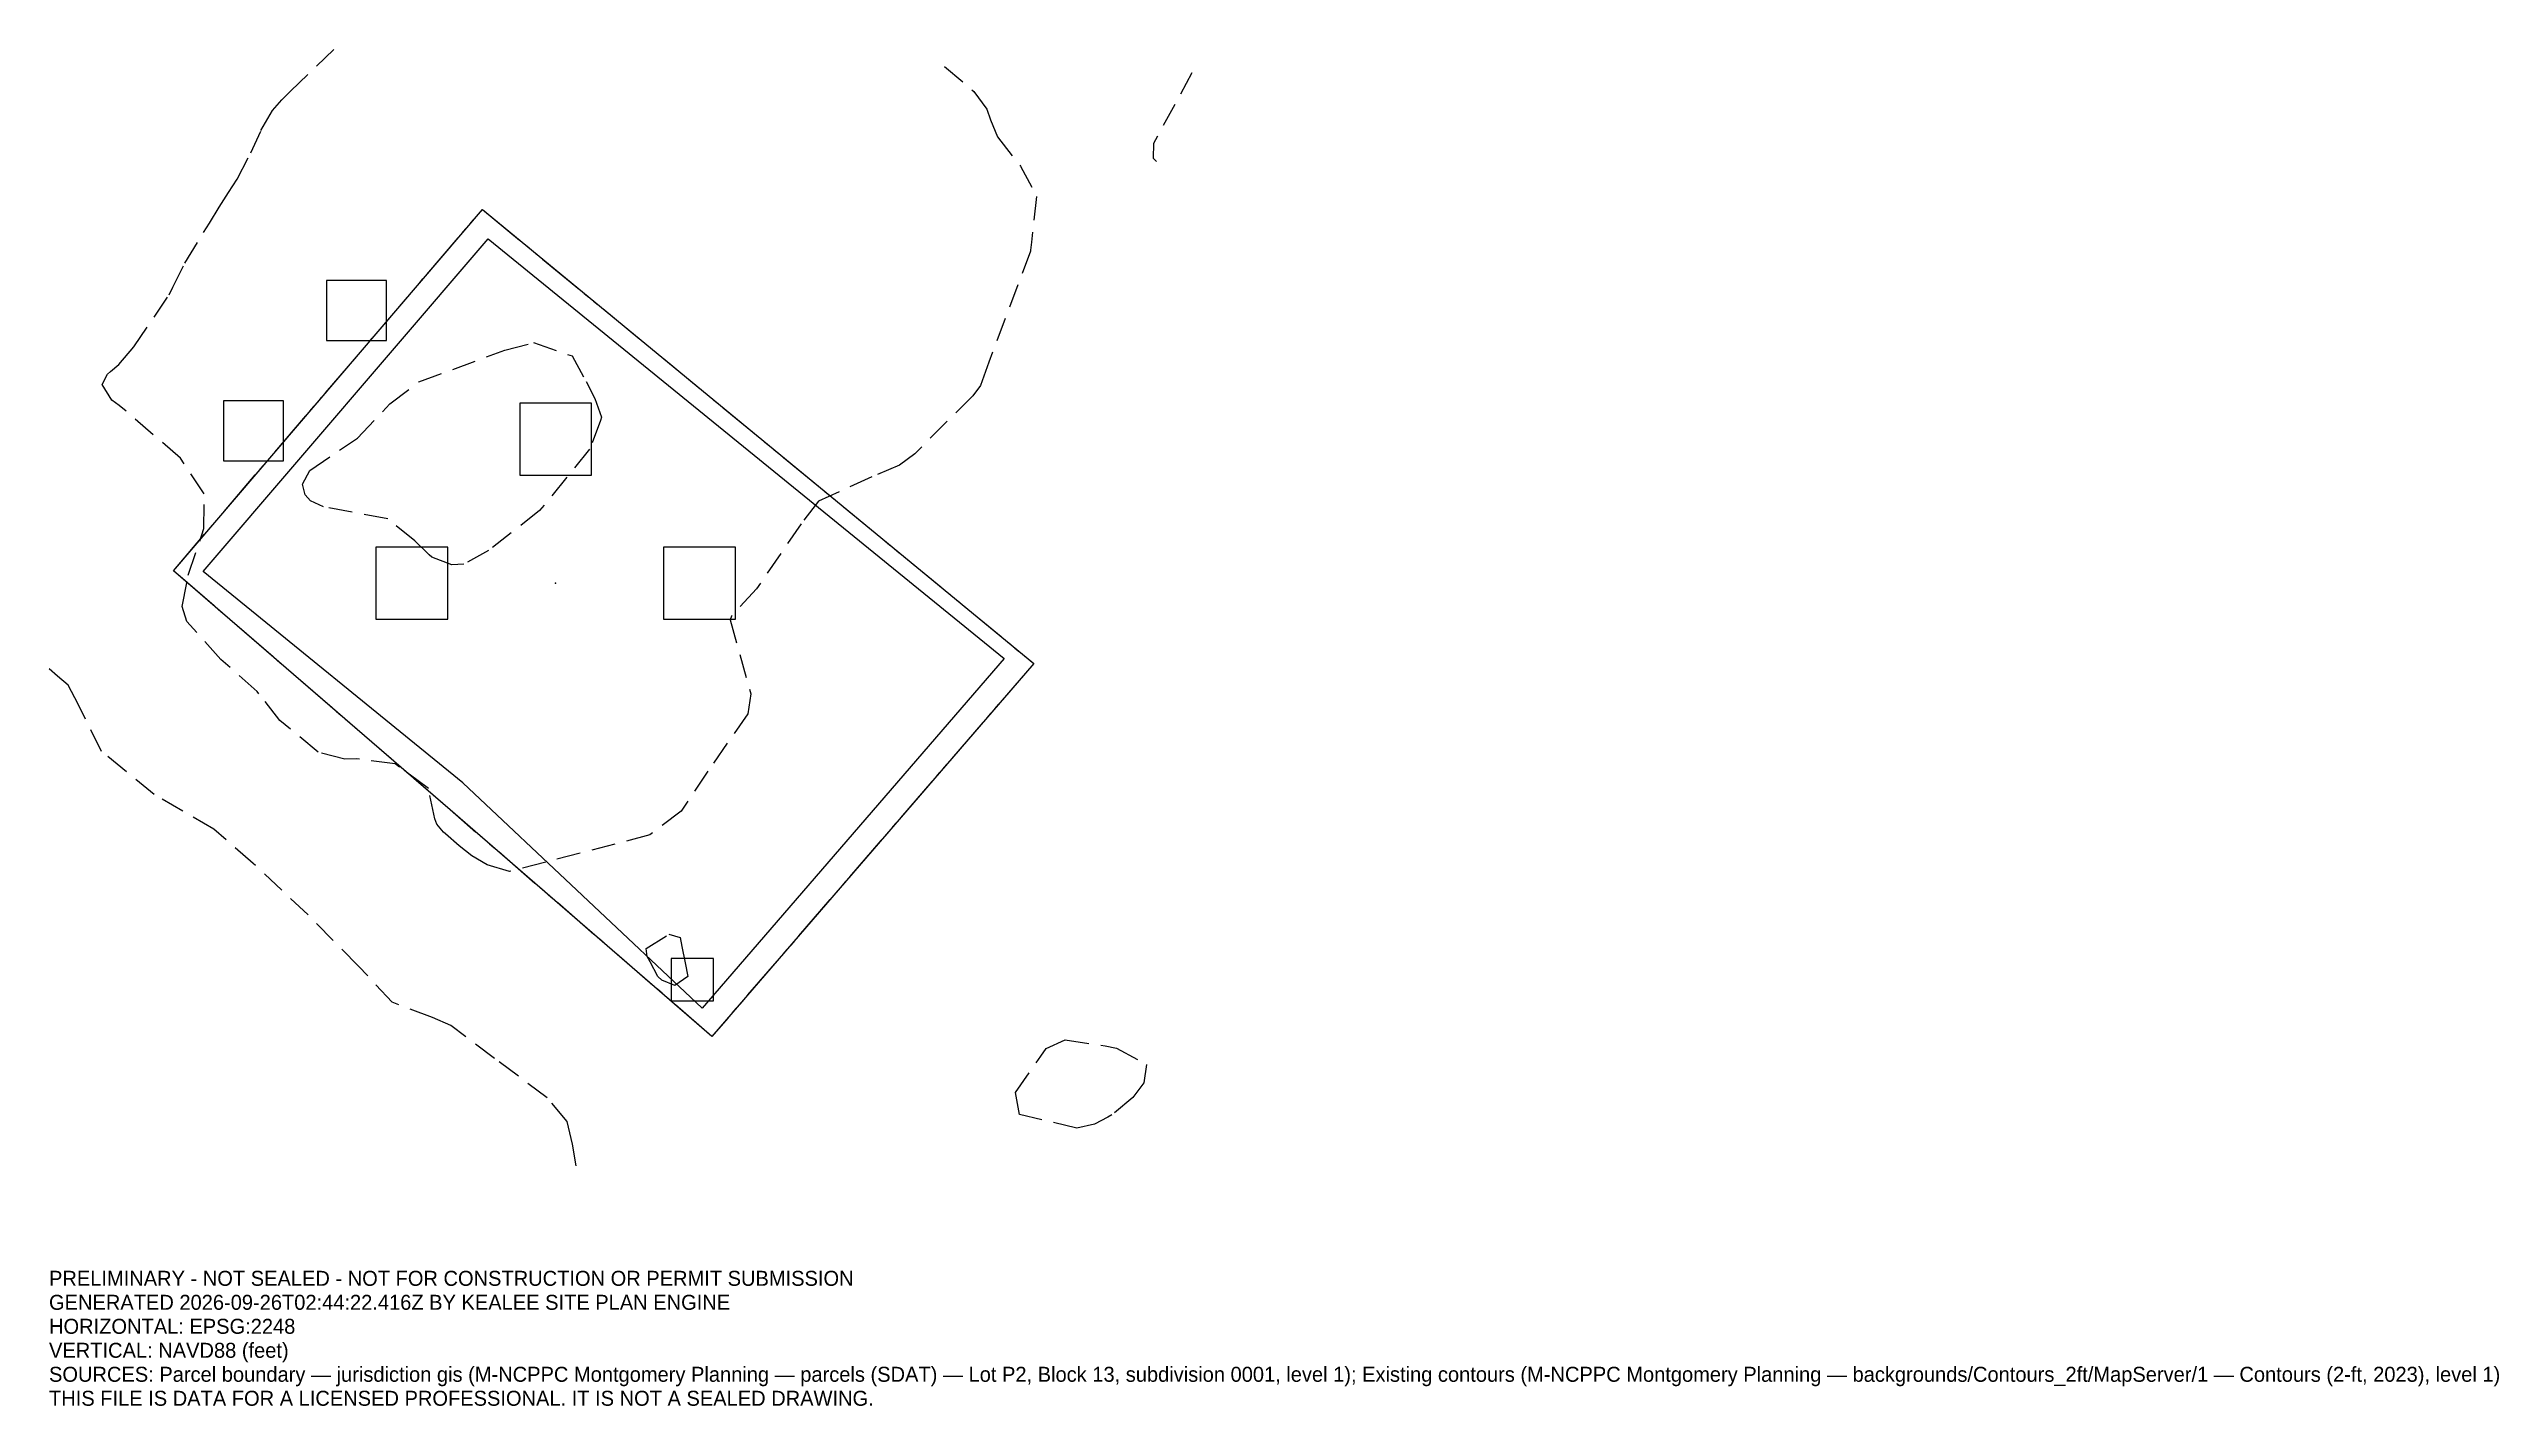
# Model space of a CAD drawing. Extents: x 1267321 to 1267730, y 543111 to 543337.
import ezdxf

# ---------------------------------------------------------------- set-up
doc = ezdxf.new("R2010")
doc.units = 0
doc.linetypes.add('DASHED', pattern=[6, 4, -2])
doc.linetypes.add('PHANTOM', pattern=[13, 8, -1, 1, -1, 1, -1])
for name, color, linetype, lineweight in [('C-ANNO-NPLT', 250, 'Continuous', 0), ('C-SITE-N', 6, 'Continuous', 0), ('C-STRM-AREA', 150, 'PHANTOM', 0), ('C-SWMG', 92, 'Continuous', 0), ('C-TOPO-MAJR-E', 32, 'DASHED', 0), ('C-TOPO-SPOT', 7, 'Continuous', 0), ('L-PLNT-TREE', 90, 'Continuous', 0), ('V-PROP-BNDY', 7, 'Continuous', 0)]:
    doc.layers.add(name, color=color, linetype=linetype, lineweight=lineweight)

msp = doc.modelspace()

# ---------------------------------------------------------------- linework, layer by layer
at = {"layer": 'C-SITE-N'}
msp.add_lwpolyline([(1267394.39, 543305.62), (1267480.39, 543235.67), (1267430.06, 543177.4), (1267390.15, 543214.96), (1267346.91, 543250.15), (1267394.39, 543305.62)], close=True, dxfattribs=at)
at = {"layer": 'C-STRM-AREA'}
msp.add_lwpolyline([(1267393.43, 543310.53), (1267485.32, 543234.85), (1267431.69, 543172.67), (1267388.03, 543210.43), (1267341.92, 543250.31), (1267393.43, 543310.53)], close=True, dxfattribs=at)
at = {"layer": 'C-SWMG'}
msp.add_lwpolyline([(1267424.9, 543178.58), (1267431.97, 543178.58), (1267431.97, 543185.65), (1267424.9, 543185.65), (1267424.9, 543178.58)], close=True, dxfattribs=at)
at = {"layer": 'C-TOPO-MAJR-E'}
for points in [[(1267484.79, 543303.76), (1267484.77, 543303.6), (1267477.86, 543285.1), (1267477.02, 543282.72), (1267476.45, 543281.21), (1267475.15, 543279.48), (1267465.5, 543269.8), (1267462.94, 543267.92), (1267458.33, 543265.95), (1267449.46, 543261.89), (1267446.55, 543258.13), (1267439.12, 543247.28), (1267434.94, 543242.72), (1267434.73, 543242.14), (1267438.18, 543229.76), (1267437.67, 543226.46), (1267431.01, 543216.86), (1267426.56, 543210.23), (1267421.32, 543206.25), (1267403.98, 543201.72), (1267397.93, 543200.16), (1267394.22, 543201.27), (1267391.69, 543202.79), (1267389.53, 543204.42), (1267387.25, 543206.43), (1267386.93, 543206.73), (1267385.84, 543208.06), (1267385.52, 543208.94), (1267384.43, 543214.01), (1267378.88, 543218.11), (1267372.45, 543218.92), (1267370.49, 543218.87), (1267366.08, 543220.05), (1267359.67, 543225.35), (1267356.18, 543229.79), (1267355.86, 543230.16), (1267349.82, 543235.53), (1267344.17, 543241.86), (1267343.4, 543244.34), (1267344.38, 543249.58), (1267347.02, 543257.35), (1267347.07, 543263.13), (1267343.12, 543269.06), (1267332.9, 543277.86), (1267331.68, 543278.72), (1267330.06, 543281.38), (1267330.94, 543283.1), (1267331.43, 543283.53), (1267332.83, 543284.7), (1267335.32, 543287.63), (1267341.2, 543296.28), (1267341.85, 543297.56), (1267343.83, 543301.6), (1267347.92, 543308.28), (1267349.55, 543310.93), (1267351.13, 543313.35), (1267352.57, 543315.57), (1267354.83, 543319.97), (1267356.51, 543323.7), (1267358.44, 543327.05), (1267359.97, 543328.81), (1267361.46, 543330.26), (1267368.73, 543337.29)], [(1267470.47, 543334.4), (1267475.36, 543330.21), (1267477.49, 543327.26), (1267478.13, 543325.49), (1267479.26, 543322.62), (1267483.1, 543317.77), (1267485.81, 543312.7), (1267484.94, 543305.06)], [(1267511.7, 543333.29), (1267505.29, 543321.54), (1267505.26, 543319.09), (1267505.8, 543318.53)], [(1267484.94, 543305.06), (1267484.79, 543303.76)], [(1267384.54, 543252.97), (1267382.16, 543255.27), (1267377.64, 543258.93), (1267366.92, 543260.97), (1267364.75, 543261.95), (1267363.86, 543262.97), (1267363.44, 543264.71), (1267364.66, 543267.03), (1267372.62, 543272.43), (1267378.01, 543278.11), (1267382.85, 543281.8), (1267397.18, 543287.08), (1267401.94, 543288.34), (1267408.37, 543286.11)], [(1267408.37, 543286.11), (1267410.71, 543281.86), (1267412.16, 543279.02), (1267413.28, 543275.88), (1267413.09, 543275.37)], [(1267413.09, 543275.37), (1267411.3, 543270.55), (1267402.97, 543260.34), (1267394.44, 543253.65), (1267390.33, 543251.38), (1267388.32, 543251.26), (1267384.98, 543252.55), (1267384.54, 543252.97)], [(1267409.05, 543151.08), (1267408.44, 543154.71), (1267407.53, 543158.45), (1267404.22, 543162.44), (1267395.47, 543169), (1267388.17, 543174.46), (1267385.13, 543175.79), (1267378.41, 543178.36), (1267372.79, 543184.38), (1267364.36, 543192.92), (1267355.24, 543201.52), (1267348.66, 543207.19), (1267338.74, 543212.98), (1267329.94, 543220.19), (1267326.04, 543228.05), (1267324.36, 543231.22), (1267322.63, 543232.75), (1267321.19, 543233.97)], [(1267427.67, 543182.68), (1267425.48, 543181.14), (1267423.35, 543182.03), (1267422.66, 543182.66), (1267421.39, 543185.12), (1267420.91, 543185.97), (1267420.72, 543187.32), (1267424.48, 543189.69), (1267426.4, 543189.14), (1267426.69, 543187.68)], [(1267426.69, 543187.68), (1267427.23, 543184.93)], [(1267427.23, 543184.93), (1267427.67, 543182.68)], [(1267497.68, 543159.22), (1267495.48, 543158.05), (1267492.52, 543157.37), (1267482.98, 543159.64), (1267482.31, 543163.32), (1267486.49, 543169.36)], [(1267486.49, 543169.36), (1267487.39, 543170.66), (1267490.57, 543172.08)], [(1267490.57, 543172.08), (1267497.25, 543171.09), (1267499.14, 543170.71), (1267504.13, 543167.98), (1267503.67, 543164.9), (1267501.83, 543162.48), (1267498.36, 543159.58), (1267497.68, 543159.22)]]:
    msp.add_lwpolyline(points, dxfattribs=at)
at = {"layer": 'C-TOPO-SPOT'}
msp.add_point((1267405.64, 543248.22), dxfattribs=at)
at = {"layer": 'L-PLNT-TREE'}
for points in [[(1267367.46, 543288.7), (1267377.46, 543288.7), (1267377.46, 543298.7), (1267367.46, 543298.7), (1267367.46, 543288.7)], [(1267350.29, 543268.63), (1267360.29, 543268.63), (1267360.29, 543278.63), (1267350.29, 543278.63), (1267350.29, 543268.63)], [(1267399.64, 543266.22), (1267411.64, 543266.22), (1267411.64, 543278.22), (1267399.64, 543278.22), (1267399.64, 543266.22)], [(1267375.64, 543242.22), (1267387.64, 543242.22), (1267387.64, 543254.22), (1267375.64, 543254.22), (1267375.64, 543242.22)], [(1267423.64, 543242.22), (1267435.64, 543242.22), (1267435.64, 543254.22), (1267423.64, 543254.22), (1267423.64, 543242.22)]]:
    msp.add_lwpolyline(points, close=True, dxfattribs=at)
at = {"layer": 'V-PROP-BNDY'}
msp.add_lwpolyline([(1267393.43, 543310.53), (1267485.32, 543234.85), (1267431.69, 543172.67), (1267388.03, 543210.43), (1267341.92, 543250.31), (1267393.43, 543310.53)], close=True, dxfattribs=at)

# ---------------------------------------------------------------- texts
at = {"layer": 'C-ANNO-NPLT'}
for s, p in [('PRELIMINARY - NOT SEALED - NOT FOR CONSTRUCTION OR PERMIT SUBMISSION', (1267321.19, 543131.08)), ('GENERATED 2026-09-26T02:44:22.416Z BY KEALEE SITE PLAN ENGINE', (1267321.19, 543127.08)), ('HORIZONTAL: EPSG:2248', (1267321.19, 543123.08)), ('VERTICAL: NAVD88 (feet)', (1267321.19, 543119.08)), ('SOURCES: Parcel boundary — jurisdiction gis (M-NCPPC Montgomery Planning — parcels (SDAT) — Lot P2, Block 13, subdivision 0001, level 1); Existing contours (M-NCPPC Montgomery Planning — backgrounds/Contours_2ft/MapServer/1 — Contours (2-ft, 2023), level 1)', (1267321.19, 543115.08)), ('THIS FILE IS DATA FOR A LICENSED PROFESSIONAL. IT IS NOT A SEALED DRAWING.', (1267321.19, 543111.08))]:
    msp.add_text(s, height=2.5, dxfattribs=at).set_placement(p)

doc.saveas('drawing.dxf')
